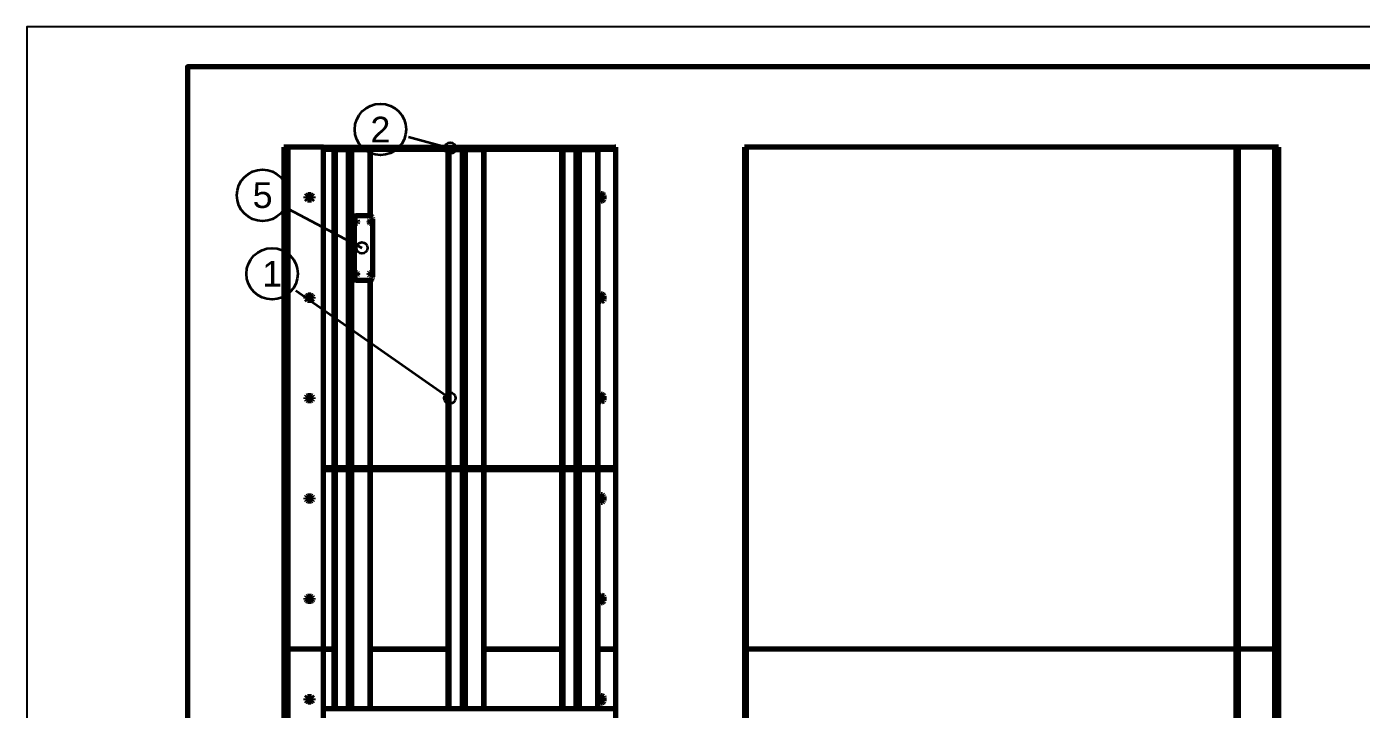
# Model space of a CAD drawing. Header units: millimetres. Extents: x 0 to 599, y 0 to 420.
# Drawn here: x 0 to 166.1, y 335 to 420 of the extents above; entities that cross this region are included whole.
import ezdxf
from ezdxf.enums import TextEntityAlignment as Align

# ---------------------------------------------------------------- set-up
doc = ezdxf.new("R2010")
doc.units = ezdxf.units.MM
doc.styles.add('GOST', font='Arial')

msp = doc.modelspace()

# ---------------------------------------------------------------- linework, layer by layer
at = {"color": 7, "lineweight": 35}
for p, q in [((47.5, 406.28), (52.71, 404.88)), ((32.54, 397.31), (41.73, 392.45)), ((33.49, 387.17), (52.66, 373.75))]:
    msp.add_line(p, q, dxfattribs=at)
at = {"color": 1, "lineweight": 70}
for p, q in [((32, 405), (32, 342.5)), ((32.01, 405), (32, 405)), ((32, 405), (32, 405)), ((32.03, 405), (32.01, 405)), ((32.05, 405), (32.03, 405)), ((32.08, 405), (32.05, 405)), ((32.11, 405), (32.08, 405)), ((32.15, 405), (32.11, 405)), ((32.19, 405), (32.15, 405)), ((32.23, 405), (32.19, 405)), ((32.28, 405), (32.23, 405)), ((32.33, 405), (32.28, 405)), ((32.39, 405), (32.33, 405)), ((32.44, 405), (32.39, 405)), ((32.5, 405), (32.44, 405)), ((36.95, 405), (32.5, 405)), ((32.5, 405), (32.5, 342.5)), ((36.95, 405), (73.18, 405)), ((36.95, 342.5), (36.95, 405)), ((36.95, 404.75), (73.18, 404.75)), ((38.25, 404.65), (38.24, 404.65)), ((38.24, 404.65), (38.24, 404.65)), ((38.24, 404.65), (38.24, 404.65)), ((38.24, 404.65), (38.24, 404.65)), ((38.24, 404.65), (38.25, 404.65)), ((38.24, 404.65), (38.24, 365.12)), ((38.26, 404.65), (38.25, 404.65)), ((38.25, 404.65), (38.25, 404.65)), ((38.25, 404.65), (38.25, 404.65)), ((38.25, 404.65), (38.25, 404.65)), ((38.25, 404.65), (38.25, 404.65)), ((38.25, 404.65), (38.25, 404.65)), ((38.25, 404.65), (38.26, 404.65)), ((38.27, 404.65), (38.26, 404.65)), ((38.26, 404.65), (38.26, 404.65)), ((38.26, 404.65), (38.26, 404.65)), ((38.26, 404.65), (38.27, 404.65)), ((38.28, 404.65), (38.27, 404.65)), ((38.27, 404.65), (38.27, 404.65)), ((38.27, 404.65), (38.27, 404.65)), ((38.27, 404.65), (38.28, 404.65)), ((38.29, 404.65), (38.28, 404.65)), ((38.28, 404.65), (38.29, 404.65)), ((38.31, 404.65), (38.29, 404.65)), ((38.32, 404.65), (38.31, 404.65)), ((38.34, 404.65), (38.32, 404.65)), ((38.35, 404.65), (38.34, 404.65)), ((38.37, 404.65), (38.35, 404.65)), ((38.39, 404.65), (38.37, 404.65)), ((40.02, 404.65), (38.39, 404.65)), ((38.39, 404.65), (38.39, 365.12)), ((40.05, 404.65), (40.02, 404.65)), ((40.02, 404.65), (40.02, 365.12)), ((40.08, 404.65), (40.05, 404.65)), ((40.11, 404.65), (40.08, 404.65)), ((40.14, 404.65), (40.11, 404.65)), ((40.18, 404.65), (40.14, 404.65)), ((40.21, 404.65), (40.18, 404.65)), ((40.24, 404.65), (40.21, 404.65)), ((40.28, 404.65), (40.24, 404.65)), ((40.31, 404.65), (40.28, 404.65)), ((40.34, 404.65), (40.31, 404.65)), ((40.36, 404.65), (40.34, 404.65)), ((40.39, 404.65), (40.36, 404.65)), ((40.41, 404.65), (40.39, 404.65)), ((40.43, 404.65), (40.41, 404.65)), ((42.69, 404.65), (40.43, 404.65)), ((40.43, 404.65), (40.43, 396.17)), ((42.69, 404.65), (42.7, 404.65)), ((42.7, 404.65), (42.69, 404.65)), ((42.69, 404.65), (42.69, 396.45)), ((42.7, 404.65), (42.71, 404.65)), ((42.71, 404.65), (42.7, 404.65)), ((42.71, 404.65), (42.71, 404.65)), ((42.71, 404.65), (42.72, 404.65)), ((42.72, 404.65), (42.71, 404.65)), ((42.71, 404.65), (42.71, 404.65)), ((42.72, 404.65), (42.72, 404.65)), ((42.72, 404.65), (42.72, 404.65)), ((42.72, 404.65), (42.73, 404.65)), ((42.73, 404.65), (42.72, 404.65)), ((42.72, 404.65), (42.72, 404.65)), ((42.72, 404.65), (42.72, 404.65)), ((42.73, 404.65), (42.73, 404.65)), ((42.73, 404.65), (42.73, 404.65)), ((42.73, 404.65), (42.73, 404.65)), ((42.73, 404.65), (42.74, 404.65)), ((42.74, 404.65), (42.73, 404.65)), ((42.73, 404.65), (42.73, 404.65)), ((42.73, 404.65), (42.73, 404.65)), ((42.73, 404.65), (42.73, 404.65)), ((42.74, 404.65), (42.74, 404.65)), ((42.74, 404.65), (42.74, 404.65)), ((42.74, 404.65), (42.74, 404.65)), ((42.74, 404.65), (42.74, 404.65)), ((42.74, 404.65), (42.74, 404.65)), ((42.74, 404.65), (42.74, 404.65)), ((42.74, 404.65), (42.74, 396.45)), ((52.42, 404.65), (52.41, 404.65)), ((52.41, 404.65), (52.41, 404.65)), ((52.41, 404.65), (52.41, 404.65)), ((52.41, 404.65), (52.41, 404.65)), ((52.41, 404.65), (52.41, 404.65)), ((52.41, 404.65), (52.41, 404.65)), ((52.41, 404.65), (52.41, 404.65)), ((52.41, 404.65), (52.41, 404.65)), ((52.41, 404.65), (52.41, 404.65)), ((52.41, 404.65), (52.41, 404.65)), ((52.41, 404.65), (52.42, 404.65)), ((52.41, 404.65), (52.41, 365.12)), ((52.43, 404.65), (52.42, 404.65)), ((52.42, 404.65), (52.42, 404.65)), ((52.42, 404.65), (52.42, 404.65)), ((52.42, 404.65), (52.43, 404.65)), ((52.44, 404.65), (52.43, 404.65)), ((52.43, 404.65), (52.43, 404.65)), ((52.43, 404.65), (52.44, 404.65)), ((52.45, 404.65), (52.44, 404.65)), ((52.44, 404.65), (52.44, 404.65)), ((52.44, 404.65), (52.45, 404.65)), ((52.46, 404.65), (52.45, 404.65)), ((52.47, 404.65), (52.46, 404.65)), ((52.48, 404.65), (52.47, 404.65)), ((52.5, 404.65), (52.48, 404.65)), ((52.52, 404.65), (52.5, 404.65)), ((52.53, 404.65), (52.52, 404.65)), ((52.55, 404.65), (52.53, 404.65)), ((54.18, 404.65), (52.55, 404.65)), ((52.55, 404.65), (52.55, 365.12)), ((54.21, 404.65), (54.18, 404.65)), ((54.18, 404.65), (54.18, 365.12)), ((54.24, 404.65), (54.21, 404.65)), ((54.27, 404.65), (54.24, 404.65)), ((54.31, 404.65), (54.27, 404.65)), ((54.34, 404.65), (54.31, 404.65)), ((54.37, 404.65), (54.34, 404.65)), ((54.41, 404.65), (54.37, 404.65)), ((54.44, 404.65), (54.41, 404.65)), ((54.47, 404.65), (54.44, 404.65)), ((54.5, 404.65), (54.47, 404.65)), ((54.53, 404.65), (54.5, 404.65)), ((54.55, 404.65), (54.53, 404.65)), ((54.57, 404.65), (54.55, 404.65)), ((54.59, 404.65), (54.57, 404.65)), ((56.86, 404.65), (54.59, 404.65)), ((54.59, 404.65), (54.59, 365.12)), ((56.86, 404.65), (56.86, 404.65)), ((56.86, 404.65), (56.87, 404.65)), ((56.87, 404.65), (56.86, 404.65)), ((56.86, 404.65), (56.86, 404.65)), ((56.86, 404.65), (56.86, 365.12)), ((56.87, 404.65), (56.87, 404.65)), ((56.87, 404.65), (56.88, 404.65)), ((56.88, 404.65), (56.87, 404.65)), ((56.87, 404.65), (56.87, 404.65)), ((56.88, 404.65), (56.88, 404.65)), ((56.88, 404.65), (56.89, 404.65)), ((56.89, 404.65), (56.88, 404.65)), ((56.88, 404.65), (56.88, 404.65)), ((56.89, 404.65), (56.89, 404.65)), ((56.89, 404.65), (56.89, 404.65)), ((56.89, 404.65), (56.9, 404.65)), ((56.9, 404.65), (56.89, 404.65)), ((56.89, 404.65), (56.89, 404.65)), ((56.89, 404.65), (56.89, 404.65)), ((56.9, 404.65), (56.9, 404.65)), ((56.9, 404.65), (56.9, 404.65)), ((56.9, 404.65), (56.9, 404.65)), ((56.9, 404.65), (56.9, 404.65)), ((56.9, 404.65), (56.9, 404.65)), ((56.9, 404.65), (56.9, 404.65)), ((56.9, 404.65), (56.9, 404.65)), ((56.9, 404.65), (56.9, 404.65)), ((56.9, 404.65), (56.9, 404.65)), ((56.9, 404.65), (56.9, 404.65)), ((56.9, 404.65), (56.9, 365.12)), ((66.58, 404.65), (66.57, 404.65)), ((66.57, 404.65), (66.57, 404.65)), ((66.57, 404.65), (66.57, 404.65)), ((66.57, 404.65), (66.57, 404.65)), ((66.57, 404.65), (66.57, 404.65)), ((66.57, 404.65), (66.57, 404.65)), ((66.57, 404.65), (66.57, 404.65)), ((66.57, 404.65), (66.58, 404.65)), ((66.57, 404.65), (66.57, 365.12)), ((66.59, 404.65), (66.58, 404.65)), ((66.58, 404.65), (66.58, 404.65)), ((66.58, 404.65), (66.58, 404.65)), ((66.58, 404.65), (66.58, 404.65)), ((66.58, 404.65), (66.58, 404.65)), ((66.58, 404.65), (66.59, 404.65)), ((66.6, 404.65), (66.59, 404.65)), ((66.59, 404.65), (66.59, 404.65)), ((66.59, 404.65), (66.6, 404.65)), ((66.61, 404.65), (66.6, 404.65)), ((66.6, 404.65), (66.6, 404.65)), ((66.6, 404.65), (66.61, 404.65)), ((66.62, 404.65), (66.61, 404.65)), ((66.61, 404.65), (66.61, 404.65)), ((66.63, 404.65), (66.62, 404.65)), ((66.65, 404.65), (66.63, 404.65)), ((66.66, 404.65), (66.65, 404.65)), ((66.68, 404.65), (66.66, 404.65)), ((66.7, 404.65), (66.68, 404.65)), ((66.72, 404.65), (66.7, 404.65)), ((68.34, 404.65), (66.72, 404.65)), ((66.72, 404.65), (66.72, 365.12)), ((68.37, 404.65), (68.34, 404.65)), ((68.34, 404.65), (68.34, 365.12)), ((68.41, 404.65), (68.37, 404.65)), ((68.44, 404.65), (68.41, 404.65)), ((68.47, 404.65), (68.44, 404.65)), ((68.5, 404.65), (68.47, 404.65)), ((68.54, 404.65), (68.5, 404.65)), ((68.57, 404.65), (68.54, 404.65)), ((68.6, 404.65), (68.57, 404.65)), ((68.63, 404.65), (68.6, 404.65)), ((68.66, 404.65), (68.63, 404.65)), ((68.69, 404.65), (68.66, 404.65)), ((68.72, 404.65), (68.69, 404.65)), ((68.74, 404.65), (68.72, 404.65)), ((68.76, 404.65), (68.74, 404.65)), ((71.02, 404.65), (68.76, 404.65)), ((68.76, 404.65), (68.76, 365.12)), ((68.9, 404.65), (68.9, 404.75)), ((69.11, 404.65), (69.11, 404.75)), ((71.02, 404.65), (71.03, 404.65)), ((71.03, 404.65), (71.02, 404.65)), ((71.02, 404.65), (71.02, 365.12)), ((71.03, 404.65), (71.03, 404.65)), ((71.03, 404.65), (71.04, 404.65)), ((71.04, 404.65), (71.03, 404.65)), ((71.03, 404.65), (71.03, 404.65)), ((71.04, 404.65), (71.04, 404.65)), ((71.04, 404.65), (71.05, 404.65)), ((71.05, 404.65), (71.04, 404.65)), ((71.04, 404.65), (71.04, 404.65)), ((71.05, 404.65), (71.05, 404.65)), ((71.05, 404.65), (71.05, 404.65)), ((71.05, 404.65), (71.06, 404.65)), ((71.06, 404.65), (71.05, 404.65)), ((71.05, 404.65), (71.05, 404.65)), ((71.05, 404.65), (71.05, 404.65)), ((71.06, 404.65), (71.06, 404.65)), ((71.06, 404.65), (71.06, 404.65)), ((71.06, 404.65), (71.06, 404.65)), ((71.06, 404.65), (71.06, 404.65)), ((71.06, 404.65), (71.06, 404.65)), ((71.06, 404.65), (71.06, 404.65)), ((71.06, 404.65), (71.06, 404.65)), ((71.06, 404.65), (71.06, 404.65)), ((71.06, 404.65), (71.06, 404.65)), ((71.06, 404.65), (71.06, 404.65)), ((71.06, 404.65), (71.06, 404.65)), ((71.06, 404.65), (71.06, 404.65)), ((71.06, 404.65), (71.06, 365.12)), ((73.18, 404.75), (73.18, 405)), ((73.32, 405), (73.18, 405)), ((73.32, 342.5), (73.32, 405)), ((89.32, 405), (89.32, 342.5)), ((89.33, 405), (89.32, 405)), ((89.32, 405), (89.32, 405)), ((89.34, 405), (89.33, 405)), ((89.33, 405), (89.33, 405)), ((89.36, 405), (89.34, 405)), ((89.37, 405), (89.36, 405)), ((89.39, 405), (89.37, 405)), ((89.41, 405), (89.39, 405)), ((89.43, 405), (89.41, 405)), ((89.45, 405), (89.43, 405)), ((89.48, 405), (89.45, 405)), ((89.5, 405), (89.48, 405)), ((89.53, 405), (89.5, 405)), ((89.56, 405), (89.53, 405)), ((150.5, 405), (89.56, 405)), ((89.56, 405), (89.56, 342.5)), ((150.52, 405), (150.5, 405)), ((150.5, 405), (150.5, 342.5)), ((150.53, 405), (150.52, 405)), ((150.55, 405), (150.53, 405)), ((150.57, 405), (150.55, 405)), ((150.59, 405), (150.57, 405)), ((150.61, 405), (150.59, 405)), ((150.62, 405), (150.61, 405)), ((150.64, 405), (150.62, 405)), ((150.66, 405), (150.64, 405)), ((150.68, 405), (150.66, 405)), ((150.7, 405), (150.68, 405)), ((150.72, 405), (150.7, 405)), ((150.74, 405), (150.72, 405)), ((150.76, 405), (150.74, 405)), ((155.29, 405), (150.76, 405)), ((150.76, 405), (150.76, 342.5)), ((155.34, 405), (155.29, 405)), ((155.29, 405), (155.29, 342.5)), ((155.4, 405), (155.34, 405)), ((155.45, 405), (155.4, 405)), ((155.51, 405), (155.45, 405)), ((155.55, 405), (155.51, 405)), ((155.6, 405), (155.55, 405)), ((155.64, 405), (155.6, 405)), ((155.68, 405), (155.64, 405)), ((155.71, 405), (155.68, 405)), ((155.74, 405), (155.71, 405)), ((155.76, 405), (155.74, 405)), ((155.78, 405), (155.76, 405)), ((155.79, 405), (155.78, 405)), ((155.79, 405), (155.79, 405)), ((155.79, 405), (155.79, 342.5)), ((34.76, 398.84), (34.75, 398.75)), ((34.75, 398.75), (34.76, 398.66)), ((34.81, 398.93), (34.76, 398.84)), ((34.76, 398.66), (34.81, 398.57)), ((34.87, 398.99), (34.81, 398.93)), ((34.96, 399.04), (34.87, 398.99)), ((35.05, 399.05), (34.96, 399.04)), ((35.35, 399.05), (35.05, 399.05)), ((35.44, 399.04), (35.35, 399.05)), ((35.53, 398.99), (35.44, 399.04)), ((35.59, 398.93), (35.53, 398.99)), ((35.64, 398.84), (35.59, 398.93)), ((35.59, 398.57), (35.64, 398.66)), ((35.65, 398.75), (35.64, 398.84)), ((35.64, 398.66), (35.65, 398.75)), ((71.29, 398.99), (71.27, 398.9)), ((71.27, 398.9), (71.27, 398.6)), ((71.33, 399.08), (71.29, 398.99)), ((71.4, 399.14), (71.33, 399.08)), ((71.48, 399.19), (71.4, 399.14)), ((71.57, 399.2), (71.48, 399.19)), ((71.66, 399.19), (71.57, 399.2)), ((71.75, 399.14), (71.66, 399.19)), ((71.81, 399.08), (71.75, 399.14)), ((71.86, 398.99), (71.81, 399.08)), ((71.87, 398.9), (71.86, 398.99)), ((71.87, 398.6), (71.87, 398.9)), ((34.81, 398.57), (34.87, 398.51)), ((34.87, 398.51), (34.96, 398.46)), ((34.96, 398.46), (35.05, 398.45)), ((35.05, 398.45), (35.35, 398.45)), ((35.35, 398.45), (35.44, 398.46)), ((35.44, 398.46), (35.53, 398.51)), ((35.53, 398.51), (35.59, 398.57)), ((71.27, 398.6), (71.29, 398.51)), ((71.29, 398.51), (71.33, 398.42)), ((71.33, 398.42), (71.4, 398.36)), ((71.4, 398.36), (71.48, 398.31)), ((71.48, 398.31), (71.57, 398.3)), ((71.57, 398.3), (71.66, 398.31)), ((71.66, 398.31), (71.75, 398.36)), ((71.75, 398.36), (71.81, 398.42)), ((71.81, 398.42), (71.86, 398.51)), ((71.86, 398.51), (71.87, 398.6)), ((40.4, 395.95), (40.41, 396.05)), ((40.4, 388.95), (40.4, 395.95)), ((40.75, 395.95), (40.4, 395.95)), ((40.41, 396.05), (40.42, 396.14)), ((40.42, 396.14), (40.45, 396.23)), ((40.45, 396.23), (40.48, 396.3)), ((40.48, 396.3), (40.52, 396.37)), ((40.52, 396.37), (40.56, 396.41)), ((40.56, 396.41), (40.61, 396.44)), ((40.61, 396.44), (40.66, 396.45)), ((40.66, 396.45), (41, 396.45)), ((40.77, 396.14), (40.75, 396.05)), ((40.75, 396.05), (40.75, 395.95)), ((40.75, 395.95), (40.75, 388.95)), ((40.79, 396.23), (40.77, 396.14)), ((40.82, 396.3), (40.79, 396.23)), ((40.86, 396.37), (40.82, 396.3)), ((40.9, 396.41), (40.86, 396.37)), ((40.95, 396.44), (40.9, 396.41)), ((41, 396.45), (40.95, 396.44)), ((42.81, 396.45), (41, 396.45)), ((41.07, 395.81), (41.05, 395.76)), ((41.05, 395.76), (41.05, 395.7)), ((41.05, 395.7), (41.05, 395.64)), ((41.05, 395.64), (41.07, 395.59)), ((41.1, 395.85), (41.07, 395.81)), ((41.07, 395.59), (41.1, 395.55)), ((41.13, 395.86), (41.1, 395.85)), ((41.1, 395.55), (41.13, 395.54)), ((41.16, 395.85), (41.13, 395.86)), ((41.13, 395.54), (41.16, 395.55)), ((41.19, 395.81), (41.16, 395.85)), ((41.16, 395.55), (41.19, 395.59)), ((41.21, 395.76), (41.19, 395.81)), ((41.19, 395.59), (41.21, 395.64)), ((41.22, 395.7), (41.21, 395.76)), ((41.21, 395.64), (41.22, 395.7)), ((42.6, 395.76), (42.59, 395.7)), ((42.59, 395.7), (42.6, 395.64)), ((42.62, 395.81), (42.6, 395.76)), ((42.6, 395.64), (42.62, 395.59)), ((42.65, 395.85), (42.62, 395.81)), ((42.62, 395.59), (42.65, 395.55)), ((42.68, 395.86), (42.65, 395.85)), ((42.65, 395.55), (42.68, 395.54)), ((42.71, 395.85), (42.68, 395.86)), ((42.68, 395.54), (42.71, 395.55)), ((42.74, 395.81), (42.71, 395.85)), ((42.71, 395.55), (42.74, 395.59)), ((42.75, 395.76), (42.74, 395.81)), ((42.74, 395.59), (42.75, 395.64)), ((42.76, 395.7), (42.75, 395.76)), ((42.75, 395.64), (42.76, 395.7)), ((42.86, 396.44), (42.81, 396.45)), ((42.9, 396.41), (42.86, 396.44)), ((42.95, 396.37), (42.9, 396.41)), ((42.99, 396.3), (42.95, 396.37)), ((43.02, 396.23), (42.99, 396.3)), ((43.04, 396.14), (43.02, 396.23)), ((43.06, 396.05), (43.04, 396.14)), ((43.06, 395.95), (43.06, 396.05)), ((43.06, 388.95), (43.06, 395.95)), ((40.41, 388.85), (40.4, 388.95)), ((40.4, 388.95), (40.75, 388.95)), ((40.42, 388.76), (40.41, 388.85)), ((40.45, 388.67), (40.42, 388.76)), ((40.43, 388.73), (40.43, 365.12)), ((40.48, 388.6), (40.45, 388.67)), ((40.75, 388.95), (40.75, 388.85)), ((40.75, 388.85), (40.77, 388.76)), ((40.77, 388.76), (40.79, 388.67)), ((40.79, 388.67), (40.82, 388.6)), ((41.07, 389.31), (41.05, 389.26)), ((41.05, 389.26), (41.05, 389.2)), ((41.05, 389.2), (41.05, 389.14)), ((41.05, 389.14), (41.07, 389.09)), ((41.1, 389.35), (41.07, 389.31)), ((41.07, 389.09), (41.1, 389.05)), ((41.13, 389.36), (41.1, 389.35)), ((41.1, 389.05), (41.13, 389.04)), ((41.16, 389.35), (41.13, 389.36)), ((41.13, 389.04), (41.16, 389.05)), ((41.19, 389.31), (41.16, 389.35)), ((41.16, 389.05), (41.19, 389.09)), ((41.21, 389.26), (41.19, 389.31)), ((41.19, 389.09), (41.21, 389.14)), ((41.22, 389.2), (41.21, 389.26)), ((41.21, 389.14), (41.22, 389.2)), ((42.6, 389.26), (42.59, 389.2)), ((42.59, 389.2), (42.6, 389.14)), ((42.62, 389.31), (42.6, 389.26)), ((42.6, 389.14), (42.62, 389.09)), ((42.65, 389.35), (42.62, 389.31)), ((42.62, 389.09), (42.65, 389.05)), ((42.68, 389.36), (42.65, 389.35)), ((42.65, 389.05), (42.68, 389.04)), ((42.71, 389.35), (42.68, 389.36)), ((42.68, 389.04), (42.71, 389.05)), ((42.74, 389.31), (42.71, 389.35)), ((42.71, 389.05), (42.74, 389.09)), ((42.75, 389.26), (42.74, 389.31)), ((42.74, 389.09), (42.75, 389.14)), ((42.76, 389.2), (42.75, 389.26)), ((42.75, 389.14), (42.76, 389.2)), ((42.99, 388.6), (43.02, 388.67)), ((43.02, 388.67), (43.04, 388.76)), ((43.04, 388.76), (43.06, 388.85)), ((43.06, 388.85), (43.06, 388.95)), ((40.52, 388.53), (40.48, 388.6)), ((40.56, 388.49), (40.52, 388.53)), ((40.61, 388.46), (40.56, 388.49)), ((40.66, 388.45), (40.61, 388.46)), ((41, 388.45), (40.66, 388.45)), ((40.82, 388.6), (40.86, 388.53)), ((40.86, 388.53), (40.9, 388.49)), ((40.9, 388.49), (40.95, 388.46)), ((40.95, 388.46), (41, 388.45)), ((41, 388.45), (42.81, 388.45)), ((42.69, 388.45), (42.69, 365.12)), ((42.74, 388.45), (42.74, 365.12)), ((42.81, 388.45), (42.86, 388.46)), ((42.86, 388.46), (42.9, 388.49)), ((42.9, 388.49), (42.95, 388.53)), ((42.95, 388.53), (42.99, 388.6)), ((34.76, 386.34), (34.75, 386.25)), ((34.75, 386.25), (34.76, 386.16)), ((34.81, 386.43), (34.76, 386.34)), ((34.76, 386.16), (34.81, 386.07)), ((34.87, 386.49), (34.81, 386.43)), ((34.81, 386.07), (34.87, 386.01)), ((34.96, 386.54), (34.87, 386.49)), ((34.87, 386.01), (34.96, 385.96)), ((35.05, 386.55), (34.96, 386.54)), ((34.96, 385.96), (35.05, 385.95)), ((35.35, 386.55), (35.05, 386.55)), ((35.05, 385.95), (35.35, 385.95)), ((35.44, 386.54), (35.35, 386.55)), ((35.35, 385.95), (35.44, 385.96)), ((35.53, 386.49), (35.44, 386.54)), ((35.44, 385.96), (35.53, 386.01)), ((35.59, 386.43), (35.53, 386.49)), ((35.53, 386.01), (35.59, 386.07)), ((35.64, 386.34), (35.59, 386.43)), ((35.59, 386.07), (35.64, 386.16)), ((35.65, 386.25), (35.64, 386.34)), ((35.64, 386.16), (35.65, 386.25)), ((71.29, 386.49), (71.27, 386.4)), ((71.27, 386.4), (71.27, 386.1)), ((71.27, 386.1), (71.29, 386.01)), ((71.33, 386.58), (71.29, 386.49)), ((71.29, 386.01), (71.33, 385.92)), ((71.4, 386.64), (71.33, 386.58)), ((71.33, 385.92), (71.4, 385.86)), ((71.48, 386.69), (71.4, 386.64)), ((71.4, 385.86), (71.48, 385.81)), ((71.57, 386.7), (71.48, 386.69)), ((71.48, 385.81), (71.57, 385.8)), ((71.66, 386.69), (71.57, 386.7)), ((71.57, 385.8), (71.66, 385.81)), ((71.75, 386.64), (71.66, 386.69)), ((71.66, 385.81), (71.75, 385.86)), ((71.81, 386.58), (71.75, 386.64)), ((71.75, 385.86), (71.81, 385.92)), ((71.86, 386.49), (71.81, 386.58)), ((71.81, 385.92), (71.86, 386.01)), ((71.87, 386.4), (71.86, 386.49)), ((71.86, 386.01), (71.87, 386.1)), ((71.87, 386.1), (71.87, 386.4)), ((34.76, 373.84), (34.75, 373.75)), ((34.75, 373.75), (34.76, 373.66)), ((34.81, 373.93), (34.76, 373.84)), ((34.87, 373.99), (34.81, 373.93)), ((34.96, 374.04), (34.87, 373.99)), ((35.05, 374.05), (34.96, 374.04)), ((35.35, 374.05), (35.05, 374.05)), ((35.44, 374.04), (35.35, 374.05)), ((35.53, 373.99), (35.44, 374.04)), ((35.59, 373.93), (35.53, 373.99)), ((35.64, 373.84), (35.59, 373.93)), ((35.65, 373.75), (35.64, 373.84)), ((35.64, 373.66), (35.65, 373.75)), ((71.29, 373.99), (71.27, 373.9)), ((71.27, 373.9), (71.27, 373.6)), ((71.33, 374.08), (71.29, 373.99)), ((71.4, 374.14), (71.33, 374.08)), ((71.48, 374.19), (71.4, 374.14)), ((71.57, 374.2), (71.48, 374.19)), ((71.66, 374.19), (71.57, 374.2)), ((71.75, 374.14), (71.66, 374.19)), ((71.81, 374.08), (71.75, 374.14)), ((71.86, 373.99), (71.81, 374.08)), ((71.87, 373.9), (71.86, 373.99)), ((71.87, 373.6), (71.87, 373.9)), ((34.76, 373.66), (34.81, 373.57)), ((34.81, 373.57), (34.87, 373.51)), ((34.87, 373.51), (34.96, 373.46)), ((34.96, 373.46), (35.05, 373.45)), ((35.05, 373.45), (35.35, 373.45)), ((35.35, 373.45), (35.44, 373.46)), ((35.44, 373.46), (35.53, 373.51)), ((35.53, 373.51), (35.59, 373.57)), ((35.59, 373.57), (35.64, 373.66)), ((71.27, 373.6), (71.29, 373.51)), ((71.29, 373.51), (71.33, 373.42)), ((71.33, 373.42), (71.4, 373.36)), ((71.4, 373.36), (71.48, 373.31)), ((71.48, 373.31), (71.57, 373.3)), ((71.57, 373.3), (71.66, 373.31)), ((71.66, 373.31), (71.75, 373.36)), ((71.75, 373.36), (71.81, 373.42)), ((71.81, 373.42), (71.86, 373.51)), ((71.86, 373.51), (71.87, 373.6)), ((36.95, 365.12), (73.26, 365.12)), ((36.95, 364.88), (73.26, 364.88)), ((38.24, 364.88), (38.24, 335.12)), ((38.39, 364.88), (38.39, 335.12)), ((40.02, 364.88), (40.02, 335.12)), ((40.43, 364.88), (40.43, 335.12)), ((42.69, 364.88), (42.69, 335.12)), ((42.74, 364.88), (42.74, 335.12)), ((52.41, 364.88), (52.41, 335.12)), ((52.55, 364.88), (52.55, 335.12)), ((54.18, 364.88), (54.18, 335.12)), ((54.59, 364.88), (54.59, 335.12)), ((56.86, 364.88), (56.86, 335.12)), ((56.9, 364.88), (56.9, 335.12)), ((66.57, 364.88), (66.57, 335.12)), ((66.72, 364.88), (66.72, 335.12)), ((68.34, 364.88), (68.34, 335.12)), ((68.76, 364.88), (68.76, 335.12)), ((71.02, 364.88), (71.02, 335.12)), ((71.06, 364.88), (71.06, 335.12)), ((73.26, 364.88), (73.26, 365.12)), ((34.76, 361.34), (34.75, 361.25)), ((34.75, 361.25), (34.76, 361.16)), ((34.81, 361.43), (34.76, 361.34)), ((34.76, 361.16), (34.81, 361.07)), ((34.87, 361.49), (34.81, 361.43)), ((34.81, 361.07), (34.87, 361.01)), ((34.96, 361.54), (34.87, 361.49)), ((34.87, 361.01), (34.96, 360.96)), ((35.05, 361.55), (34.96, 361.54)), ((34.96, 360.96), (35.05, 360.95)), ((35.35, 361.55), (35.05, 361.55)), ((35.05, 360.95), (35.35, 360.95)), ((35.44, 361.54), (35.35, 361.55)), ((35.35, 360.95), (35.44, 360.96)), ((35.53, 361.49), (35.44, 361.54)), ((35.44, 360.96), (35.53, 361.01)), ((35.59, 361.43), (35.53, 361.49)), ((35.53, 361.01), (35.59, 361.07)), ((35.64, 361.34), (35.59, 361.43)), ((35.59, 361.07), (35.64, 361.16)), ((35.65, 361.25), (35.64, 361.34)), ((35.64, 361.16), (35.65, 361.25)), ((71.29, 361.49), (71.27, 361.4)), ((71.27, 361.4), (71.27, 361.1)), ((71.27, 361.1), (71.29, 361.01)), ((71.33, 361.58), (71.29, 361.49)), ((71.29, 361.01), (71.33, 360.92)), ((71.4, 361.64), (71.33, 361.58)), ((71.33, 360.92), (71.4, 360.86)), ((71.48, 361.69), (71.4, 361.64)), ((71.4, 360.86), (71.48, 360.81)), ((71.57, 361.7), (71.48, 361.69)), ((71.48, 360.81), (71.57, 360.8)), ((71.66, 361.69), (71.57, 361.7)), ((71.57, 360.8), (71.66, 360.81)), ((71.75, 361.64), (71.66, 361.69)), ((71.66, 360.81), (71.75, 360.86)), ((71.81, 361.58), (71.75, 361.64)), ((71.75, 360.86), (71.81, 360.92)), ((71.86, 361.49), (71.81, 361.58)), ((71.81, 360.92), (71.86, 361.01)), ((71.87, 361.4), (71.86, 361.49)), ((71.86, 361.01), (71.87, 361.1)), ((71.87, 361.1), (71.87, 361.4)), ((34.76, 348.84), (34.75, 348.75)), ((34.81, 348.93), (34.76, 348.84)), ((34.87, 348.99), (34.81, 348.93)), ((34.96, 349.04), (34.87, 348.99)), ((35.05, 349.05), (34.96, 349.04)), ((35.35, 349.05), (35.05, 349.05)), ((35.44, 349.04), (35.35, 349.05)), ((35.53, 348.99), (35.44, 349.04)), ((35.59, 348.93), (35.53, 348.99)), ((35.64, 348.84), (35.59, 348.93)), ((35.65, 348.75), (35.64, 348.84)), ((71.29, 348.99), (71.27, 348.9)), ((71.27, 348.9), (71.27, 348.6)), ((71.33, 349.08), (71.29, 348.99)), ((71.4, 349.14), (71.33, 349.08)), ((71.48, 349.19), (71.4, 349.14)), ((71.57, 349.2), (71.48, 349.19)), ((71.66, 349.19), (71.57, 349.2)), ((71.75, 349.14), (71.66, 349.19)), ((71.81, 349.08), (71.75, 349.14)), ((71.86, 348.99), (71.81, 349.08)), ((71.87, 348.9), (71.86, 348.99)), ((71.87, 348.6), (71.87, 348.9)), ((34.75, 348.75), (34.76, 348.66)), ((34.76, 348.66), (34.81, 348.57)), ((34.81, 348.57), (34.87, 348.51)), ((34.87, 348.51), (34.96, 348.46)), ((34.96, 348.46), (35.05, 348.45)), ((35.05, 348.45), (35.35, 348.45)), ((35.35, 348.45), (35.44, 348.46)), ((35.44, 348.46), (35.53, 348.51)), ((35.53, 348.51), (35.59, 348.57)), ((35.59, 348.57), (35.64, 348.66)), ((35.64, 348.66), (35.65, 348.75)), ((71.27, 348.6), (71.29, 348.51)), ((71.29, 348.51), (71.33, 348.42)), ((71.33, 348.42), (71.4, 348.36)), ((71.4, 348.36), (71.48, 348.31)), ((71.48, 348.31), (71.57, 348.3)), ((71.57, 348.3), (71.66, 348.31)), ((71.66, 348.31), (71.75, 348.36)), ((71.75, 348.36), (71.81, 348.42)), ((71.81, 348.42), (71.86, 348.51)), ((71.86, 348.51), (71.87, 348.6)), ((32.01, 342.5), (32, 342.5)), ((32, 342.5), (32, 342.5)), ((32, 342.5), (32, 280)), ((32.01, 342.5), (32, 342.5)), ((32, 342.5), (32, 342.5)), ((32.03, 342.5), (32.01, 342.5)), ((32.03, 342.5), (32.01, 342.5)), ((32.05, 342.5), (32.03, 342.5)), ((32.05, 342.5), (32.03, 342.5)), ((32.08, 342.5), (32.05, 342.5)), ((32.08, 342.5), (32.05, 342.5)), ((32.11, 342.5), (32.08, 342.5)), ((32.11, 342.5), (32.08, 342.5)), ((32.15, 342.5), (32.11, 342.5)), ((32.15, 342.5), (32.11, 342.5)), ((32.19, 342.5), (32.15, 342.5)), ((32.19, 342.5), (32.15, 342.5)), ((32.23, 342.5), (32.19, 342.5)), ((32.23, 342.5), (32.19, 342.5)), ((32.28, 342.5), (32.23, 342.5)), ((32.28, 342.5), (32.23, 342.5)), ((32.33, 342.5), (32.28, 342.5)), ((32.33, 342.5), (32.28, 342.5)), ((32.39, 342.5), (32.33, 342.5)), ((32.39, 342.5), (32.33, 342.5)), ((32.44, 342.5), (32.39, 342.5)), ((32.44, 342.5), (32.39, 342.5)), ((32.5, 342.5), (32.44, 342.5)), ((32.5, 342.5), (32.44, 342.5)), ((36.95, 342.5), (32.5, 342.5)), ((36.95, 342.5), (32.5, 342.5)), ((32.5, 342.5), (32.5, 280)), ((36.95, 342.5), (38.24, 342.5)), ((38.24, 342.5), (36.95, 342.5)), ((36.95, 280), (36.95, 342.5)), ((42.74, 342.5), (52.55, 342.5)), ((52.55, 342.5), (42.74, 342.5)), ((56.9, 342.5), (66.72, 342.5)), ((66.72, 342.5), (56.9, 342.5)), ((71.06, 342.5), (73.32, 342.5)), ((73.32, 342.5), (71.06, 342.5)), ((73.32, 280), (73.32, 342.5)), ((89.33, 342.5), (89.32, 342.5)), ((89.32, 342.5), (89.32, 342.5)), ((89.32, 342.5), (89.32, 280)), ((89.33, 342.5), (89.32, 342.5)), ((89.32, 342.5), (89.32, 342.5)), ((89.34, 342.5), (89.33, 342.5)), ((89.33, 342.5), (89.33, 342.5)), ((89.34, 342.5), (89.33, 342.5)), ((89.33, 342.5), (89.33, 342.5)), ((89.36, 342.5), (89.34, 342.5)), ((89.36, 342.5), (89.34, 342.5)), ((89.37, 342.5), (89.36, 342.5)), ((89.37, 342.5), (89.36, 342.5)), ((89.39, 342.5), (89.37, 342.5)), ((89.39, 342.5), (89.37, 342.5)), ((89.41, 342.5), (89.39, 342.5)), ((89.41, 342.5), (89.39, 342.5)), ((89.43, 342.5), (89.41, 342.5)), ((89.43, 342.5), (89.41, 342.5)), ((89.45, 342.5), (89.43, 342.5)), ((89.45, 342.5), (89.43, 342.5)), ((89.48, 342.5), (89.45, 342.5)), ((89.48, 342.5), (89.45, 342.5)), ((89.5, 342.5), (89.48, 342.5)), ((89.5, 342.5), (89.48, 342.5)), ((89.53, 342.5), (89.5, 342.5)), ((89.53, 342.5), (89.5, 342.5)), ((89.56, 342.5), (89.53, 342.5)), ((89.56, 342.5), (89.53, 342.5)), ((150.5, 342.5), (89.56, 342.5)), ((150.5, 342.5), (89.56, 342.5)), ((89.56, 342.5), (89.56, 280)), ((150.52, 342.5), (150.5, 342.5)), ((150.52, 342.5), (150.5, 342.5)), ((150.5, 342.5), (150.5, 280)), ((150.53, 342.5), (150.52, 342.5)), ((150.53, 342.5), (150.52, 342.5)), ((150.55, 342.5), (150.53, 342.5)), ((150.55, 342.5), (150.53, 342.5)), ((150.57, 342.5), (150.55, 342.5)), ((150.57, 342.5), (150.55, 342.5)), ((150.59, 342.5), (150.57, 342.5)), ((150.59, 342.5), (150.57, 342.5)), ((150.61, 342.5), (150.59, 342.5)), ((150.61, 342.5), (150.59, 342.5)), ((150.62, 342.5), (150.61, 342.5)), ((150.62, 342.5), (150.61, 342.5)), ((150.64, 342.5), (150.62, 342.5)), ((150.64, 342.5), (150.62, 342.5)), ((150.66, 342.5), (150.64, 342.5)), ((150.66, 342.5), (150.64, 342.5)), ((150.68, 342.5), (150.66, 342.5)), ((150.68, 342.5), (150.66, 342.5)), ((150.7, 342.5), (150.68, 342.5)), ((150.7, 342.5), (150.68, 342.5)), ((150.72, 342.5), (150.7, 342.5)), ((150.72, 342.5), (150.7, 342.5)), ((150.74, 342.5), (150.72, 342.5)), ((150.74, 342.5), (150.72, 342.5)), ((150.76, 342.5), (150.74, 342.5)), ((150.76, 342.5), (150.74, 342.5)), ((155.29, 342.5), (150.76, 342.5)), ((155.29, 342.5), (150.76, 342.5)), ((150.76, 342.5), (150.76, 280)), ((155.34, 342.5), (155.29, 342.5)), ((155.34, 342.5), (155.29, 342.5)), ((155.29, 342.5), (155.29, 280)), ((155.4, 342.5), (155.34, 342.5)), ((155.4, 342.5), (155.34, 342.5)), ((155.45, 342.5), (155.4, 342.5)), ((155.45, 342.5), (155.4, 342.5)), ((155.51, 342.5), (155.45, 342.5)), ((155.51, 342.5), (155.45, 342.5)), ((155.55, 342.5), (155.51, 342.5)), ((155.55, 342.5), (155.51, 342.5)), ((155.6, 342.5), (155.55, 342.5)), ((155.6, 342.5), (155.55, 342.5)), ((155.64, 342.5), (155.6, 342.5)), ((155.64, 342.5), (155.6, 342.5)), ((155.68, 342.5), (155.64, 342.5)), ((155.68, 342.5), (155.64, 342.5)), ((155.71, 342.5), (155.68, 342.5)), ((155.71, 342.5), (155.68, 342.5)), ((155.74, 342.5), (155.71, 342.5)), ((155.74, 342.5), (155.71, 342.5)), ((155.76, 342.5), (155.74, 342.5)), ((155.76, 342.5), (155.74, 342.5)), ((155.78, 342.5), (155.76, 342.5)), ((155.78, 342.5), (155.76, 342.5)), ((155.79, 342.5), (155.78, 342.5)), ((155.79, 342.5), (155.78, 342.5)), ((155.79, 342.5), (155.79, 342.5)), ((155.79, 342.5), (155.79, 342.5)), ((155.79, 342.5), (155.79, 280)), ((34.76, 336.34), (34.75, 336.25)), ((34.75, 336.25), (34.76, 336.16)), ((34.81, 336.43), (34.76, 336.34)), ((34.76, 336.16), (34.81, 336.07)), ((34.87, 336.49), (34.81, 336.43)), ((34.81, 336.07), (34.87, 336.01)), ((34.96, 336.54), (34.87, 336.49)), ((34.87, 336.01), (34.96, 335.96)), ((35.05, 336.55), (34.96, 336.54)), ((34.96, 335.96), (35.05, 335.95)), ((35.35, 336.55), (35.05, 336.55)), ((35.05, 335.95), (35.35, 335.95)), ((35.44, 336.54), (35.35, 336.55)), ((35.35, 335.95), (35.44, 335.96)), ((35.53, 336.49), (35.44, 336.54)), ((35.44, 335.96), (35.53, 336.01)), ((35.59, 336.43), (35.53, 336.49)), ((35.53, 336.01), (35.59, 336.07)), ((35.64, 336.34), (35.59, 336.43)), ((35.59, 336.07), (35.64, 336.16)), ((35.65, 336.25), (35.64, 336.34)), ((35.64, 336.16), (35.65, 336.25)), ((71.29, 336.49), (71.27, 336.4)), ((71.27, 336.4), (71.27, 336.1)), ((71.27, 336.1), (71.29, 336.01)), ((71.33, 336.58), (71.29, 336.49)), ((71.29, 336.01), (71.33, 335.92)), ((71.4, 336.64), (71.33, 336.58)), ((71.33, 335.92), (71.4, 335.86)), ((71.48, 336.69), (71.4, 336.64)), ((71.4, 335.86), (71.48, 335.81)), ((71.57, 336.7), (71.48, 336.69)), ((71.48, 335.81), (71.57, 335.8)), ((71.66, 336.69), (71.57, 336.7)), ((71.57, 335.8), (71.66, 335.81)), ((71.75, 336.64), (71.66, 336.69)), ((71.66, 335.81), (71.75, 335.86)), ((71.81, 336.58), (71.75, 336.64)), ((71.75, 335.86), (71.81, 335.92)), ((71.86, 336.49), (71.81, 336.58)), ((71.81, 335.92), (71.86, 336.01)), ((71.87, 336.4), (71.86, 336.49)), ((71.86, 336.01), (71.87, 336.1)), ((71.87, 336.1), (71.87, 336.4)), ((36.95, 335.12), (73.26, 335.12)), ((73.26, 334.88), (73.26, 335.12))]:
    msp.add_line(p, q, dxfattribs=at)
at = {"color": 7, "lineweight": 25}
msp.add_lwpolyline([(0, 0), (594, 0), (594, 420), (0, 420)], close=True, dxfattribs=at)
at = {"color": 7, "lineweight": 70}
msp.add_lwpolyline([(20, 5), (589, 5), (589, 415), (20, 415)], close=True, dxfattribs=at)
at = {"color": 7, "lineweight": 35}
for centre, radius in [((44.02, 407.21), 3.2), ((52.71, 404.88), 0.7), ((29.36, 399), 3.2), ((30.54, 389.24), 3.2), ((41.73, 392.45), 0.7), ((52.66, 373.75), 0.7)]:
    msp.add_circle(centre, radius, dxfattribs=at)

# ---------------------------------------------------------------- texts
at = {"color": 7, "style": 'GOST'}
for s, p in [('2', (44.02, 407.21)), ('5', (29.36, 399)), ('1', (30.54, 389.24))]:
    msp.add_text(s, height=3.2, dxfattribs=at).set_placement(p, align=Align.MIDDLE)

doc.saveas('drawing.dxf')
